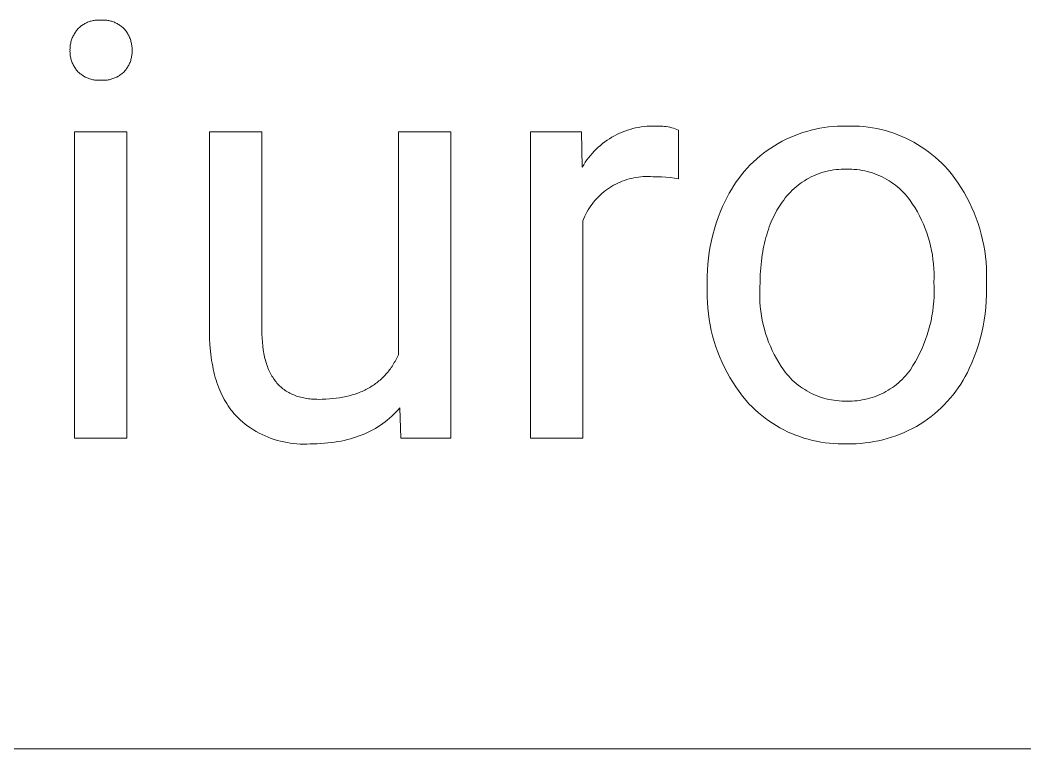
# Model space of a CAD drawing. Header units: millimetres. Extents: x -987 to 2591, y -102 to 2398.
# Drawn here: x 1449.2 to 1531.7, y 98.2 to 158.1 of the extents above; entities that cross this region are included whole.
import ezdxf

# ---------------------------------------------------------------- set-up
doc = ezdxf.new("R2010")
doc.units = ezdxf.units.MM
doc.header["$MEASUREMENT"] = 0
doc.layers.add('Domyślny', color=7, linetype='Continuous', true_color=0x000000)

msp = doc.modelspace()

# ---------------------------------------------------------------- linework, layer by layer
at = {"layer": 'Domyślny', "color": 18, "lineweight": 15, "true_color": 0x000000}
for p, q in [((1454.191, 157.567), (1454.255, 157.616)), ((1454.255, 157.616), (1454.32, 157.662)), ((1454.32, 157.662), (1454.387, 157.706)), ((1454.387, 157.706), (1454.455, 157.748)), ((1454.455, 157.748), (1454.525, 157.788)), ((1454.525, 157.788), (1454.596, 157.825)), ((1454.596, 157.825), (1454.668, 157.86)), ((1454.668, 157.86), (1454.741, 157.892)), ((1454.741, 157.892), (1454.815, 157.922)), ((1454.815, 157.922), (1454.891, 157.949)), ((1454.891, 157.949), (1454.967, 157.973)), ((1454.967, 157.973), (1455.044, 157.995)), ((1455.044, 157.995), (1455.122, 158.015)), ((1455.122, 158.015), (1455.2, 158.031)), ((1455.2, 158.031), (1455.279, 158.045)), ((1455.279, 158.045), (1455.358, 158.056)), ((1455.358, 158.056), (1455.438, 158.065)), ((1455.438, 158.065), (1455.518, 158.07)), ((1455.518, 158.07), (1455.598, 158.073)), ((1455.598, 158.073), (1455.678, 158.074)), ((1455.678, 158.074), (1455.758, 158.071)), ((1455.758, 158.071), (1455.838, 158.066)), ((1455.838, 158.066), (1455.918, 158.071)), ((1455.918, 158.071), (1455.999, 158.073)), ((1455.999, 158.073), (1456.08, 158.073)), ((1456.08, 158.073), (1456.161, 158.069)), ((1456.161, 158.069), (1456.241, 158.064)), ((1456.241, 158.064), (1456.322, 158.055)), ((1456.322, 158.055), (1456.402, 158.044)), ((1456.402, 158.044), (1456.481, 158.03)), ((1456.481, 158.03), (1456.56, 158.013)), ((1456.56, 158.013), (1456.639, 157.994)), ((1456.639, 157.994), (1456.717, 157.972)), ((1456.717, 157.972), (1456.794, 157.947)), ((1456.794, 157.947), (1456.87, 157.92)), ((1456.87, 157.92), (1456.945, 157.89)), ((1456.945, 157.89), (1457.019, 157.858)), ((1457.019, 157.858), (1457.092, 157.824)), ((1457.092, 157.824), (1457.164, 157.787)), ((1457.164, 157.787), (1457.235, 157.747)), ((1457.235, 157.747), (1457.304, 157.705)), ((1457.304, 157.705), (1457.372, 157.661)), ((1457.372, 157.661), (1457.438, 157.615)), ((1457.438, 157.615), (1457.503, 157.566)), ((1453.562, 156.769), (1453.603, 156.847)), ((1453.603, 156.847), (1453.645, 156.924)), ((1453.645, 156.924), (1453.691, 156.999)), ((1453.691, 156.999), (1453.739, 157.073)), ((1453.739, 157.073), (1453.789, 157.145)), ((1453.789, 157.145), (1453.842, 157.216)), ((1453.842, 157.216), (1453.898, 157.284)), ((1453.898, 157.284), (1453.955, 157.351)), ((1453.955, 157.351), (1454.011, 157.408)), ((1454.011, 157.408), (1454.07, 157.463)), ((1454.07, 157.463), (1454.13, 157.516)), ((1454.13, 157.516), (1454.191, 157.567)), ((1457.503, 157.566), (1457.566, 157.515)), ((1457.566, 157.515), (1457.627, 157.463)), ((1457.627, 157.463), (1457.686, 157.408)), ((1457.686, 157.408), (1457.744, 157.351)), ((1457.744, 157.351), (1457.799, 157.288)), ((1457.799, 157.288), (1457.853, 157.223)), ((1457.853, 157.223), (1457.904, 157.156)), ((1457.904, 157.156), (1457.954, 157.087)), ((1457.954, 157.087), (1458, 157.017)), ((1458, 157.017), (1458.045, 156.945)), ((1458.045, 156.945), (1458.087, 156.872)), ((1458.087, 156.872), (1458.126, 156.798)), ((1458.126, 156.798), (1458.163, 156.722)), ((1453.316, 155.928), (1453.327, 156.015)), ((1453.327, 156.015), (1453.342, 156.102)), ((1453.342, 156.102), (1453.359, 156.188)), ((1453.359, 156.188), (1453.38, 156.274)), ((1453.38, 156.274), (1453.403, 156.359)), ((1453.403, 156.359), (1453.429, 156.443)), ((1453.429, 156.443), (1453.458, 156.526)), ((1453.458, 156.526), (1453.49, 156.608)), ((1453.49, 156.608), (1453.525, 156.689)), ((1453.525, 156.689), (1453.562, 156.769)), ((1458.163, 156.722), (1458.198, 156.645)), ((1458.198, 156.645), (1458.23, 156.567)), ((1458.23, 156.567), (1458.259, 156.488)), ((1458.259, 156.488), (1458.285, 156.408)), ((1458.285, 156.408), (1458.309, 156.327)), ((1458.309, 156.327), (1458.33, 156.245)), ((1458.33, 156.245), (1458.349, 156.163)), ((1458.349, 156.163), (1458.364, 156.08)), ((1458.364, 156.08), (1458.377, 155.997)), ((1458.377, 155.997), (1458.387, 155.913)), ((1453.299, 155.664), (1453.302, 155.752)), ((1453.3, 155.576), (1453.299, 155.664)), ((1453.299, 155.489), (1453.3, 155.576)), ((1453.302, 155.403), (1453.299, 155.489)), ((1453.302, 155.752), (1453.307, 155.84)), ((1453.307, 155.316), (1453.302, 155.403)), ((1453.307, 155.84), (1453.316, 155.928)), ((1453.316, 155.23), (1453.307, 155.316)), ((1453.327, 155.144), (1453.316, 155.23)), ((1453.342, 155.059), (1453.327, 155.144)), ((1458.377, 155.162), (1458.364, 155.08)), ((1458.387, 155.245), (1458.377, 155.162)), ((1458.387, 155.913), (1458.394, 155.829)), ((1458.394, 155.327), (1458.387, 155.245)), ((1458.394, 155.829), (1458.399, 155.745)), ((1458.399, 155.41), (1458.394, 155.327)), ((1458.399, 155.745), (1458.4, 155.66)), ((1458.4, 155.66), (1458.399, 155.576)), ((1458.399, 155.576), (1458.4, 155.493)), ((1458.4, 155.493), (1458.399, 155.41)), ((1453.359, 154.974), (1453.342, 155.059)), ((1453.38, 154.89), (1453.359, 154.974)), ((1453.403, 154.807), (1453.38, 154.89)), ((1453.429, 154.724), (1453.403, 154.807)), ((1453.459, 154.643), (1453.429, 154.724)), ((1453.491, 154.562), (1453.459, 154.643)), ((1453.525, 154.483), (1453.491, 154.562)), ((1453.563, 154.405), (1453.525, 154.483)), ((1453.603, 154.328), (1453.563, 154.405)), ((1453.646, 154.253), (1453.603, 154.328)), ((1458.126, 154.376), (1458.086, 154.303)), ((1458.163, 154.45), (1458.126, 154.376)), ((1458.197, 154.526), (1458.163, 154.45)), ((1458.229, 154.602), (1458.197, 154.526)), ((1458.258, 154.68), (1458.229, 154.602)), ((1458.285, 154.759), (1458.258, 154.68)), ((1458.309, 154.838), (1458.285, 154.759)), ((1458.33, 154.918), (1458.309, 154.838)), ((1458.348, 154.999), (1458.33, 154.918)), ((1458.364, 155.08), (1458.348, 154.999)), ((1453.691, 154.179), (1453.646, 154.253)), ((1453.739, 154.107), (1453.691, 154.179)), ((1453.79, 154.036), (1453.739, 154.107)), ((1453.842, 153.968), (1453.79, 154.036)), ((1453.898, 153.901), (1453.842, 153.968)), ((1453.955, 153.836), (1453.898, 153.901)), ((1454.015, 153.779), (1453.955, 153.836)), ((1454.076, 153.723), (1454.015, 153.779)), ((1454.139, 153.67), (1454.076, 153.723)), ((1454.205, 153.618), (1454.139, 153.67)), ((1454.271, 153.569), (1454.205, 153.618)), ((1454.34, 153.523), (1454.271, 153.569)), ((1454.41, 153.478), (1454.34, 153.523)), ((1457.352, 153.524), (1457.281, 153.479)), ((1457.421, 153.57), (1457.352, 153.524)), ((1457.489, 153.619), (1457.421, 153.57)), ((1457.556, 153.67), (1457.489, 153.619)), ((1457.62, 153.723), (1457.556, 153.67)), ((1457.683, 153.779), (1457.62, 153.723)), ((1457.744, 153.836), (1457.683, 153.779)), ((1457.799, 153.898), (1457.744, 153.836)), ((1457.853, 153.961), (1457.799, 153.898)), ((1457.904, 154.026), (1457.853, 153.961)), ((1457.953, 154.093), (1457.904, 154.026)), ((1458, 154.162), (1457.953, 154.093)), ((1458.044, 154.232), (1458, 154.162)), ((1458.086, 154.303), (1458.044, 154.232)), ((1454.482, 153.436), (1454.41, 153.478)), ((1454.554, 153.397), (1454.482, 153.436)), ((1454.629, 153.36), (1454.554, 153.397)), ((1454.704, 153.326), (1454.629, 153.36)), ((1454.781, 153.294), (1454.704, 153.326)), ((1454.859, 153.265), (1454.781, 153.294)), ((1454.937, 153.239), (1454.859, 153.265)), ((1455.017, 153.215), (1454.937, 153.239)), ((1455.097, 153.195), (1455.017, 153.215)), ((1455.178, 153.176), (1455.097, 153.195)), ((1455.259, 153.161), (1455.178, 153.176)), ((1455.341, 153.149), (1455.259, 153.161)), ((1455.424, 153.139), (1455.341, 153.149)), ((1455.506, 153.132), (1455.424, 153.139)), ((1455.589, 153.128), (1455.506, 153.132)), ((1455.672, 153.127), (1455.589, 153.128)), ((1455.755, 153.129), (1455.672, 153.127)), ((1455.838, 153.134), (1455.755, 153.129)), ((1455.921, 153.129), (1455.838, 153.134)), ((1456.005, 153.128), (1455.921, 153.129)), ((1456.089, 153.129), (1456.005, 153.128)), ((1456.172, 153.133), (1456.089, 153.129)), ((1456.256, 153.14), (1456.172, 153.133)), ((1456.339, 153.15), (1456.256, 153.14)), ((1456.422, 153.163), (1456.339, 153.15)), ((1456.504, 153.178), (1456.422, 153.163)), ((1456.586, 153.196), (1456.504, 153.178)), ((1456.667, 153.217), (1456.586, 153.196)), ((1456.747, 153.241), (1456.667, 153.217)), ((1456.826, 153.267), (1456.747, 153.241)), ((1456.905, 153.296), (1456.826, 153.267)), ((1456.983, 153.327), (1456.905, 153.296)), ((1457.059, 153.362), (1456.983, 153.327)), ((1457.134, 153.398), (1457.059, 153.362)), ((1457.208, 153.438), (1457.134, 153.398)), ((1457.281, 153.479), (1457.208, 153.438)), ((1500.91, 149.36), (1501.143, 149.366)), ((1501.143, 149.366), (1501.377, 149.363)), ((1501.377, 149.363), (1501.526, 149.368)), ((1501.526, 149.368), (1501.676, 149.369)), ((1501.676, 149.369), (1501.826, 149.364)), ((1501.826, 149.364), (1501.976, 149.354)), ((1516.332, 149.353), (1516.697, 149.365)), ((1516.697, 149.365), (1517.062, 149.364)), ((1517.062, 149.364), (1517.422, 149.371)), ((1517.422, 149.371), (1517.782, 149.366)), ((1517.782, 149.366), (1518.141, 149.349)), ((1453.657, 123.719), (1453.657, 148.892)), ((1453.657, 148.892), (1457.958, 148.892)), ((1457.958, 148.892), (1457.958, 123.719)), ((1464.756, 132.516), (1464.756, 148.897)), ((1464.756, 148.897), (1469.057, 148.897)), ((1469.057, 148.897), (1469.057, 132.635)), ((1480.268, 130.586), (1480.268, 148.897)), ((1480.268, 148.897), (1484.581, 148.897)), ((1484.581, 148.897), (1484.581, 123.723)), ((1491.119, 123.725), (1491.119, 148.898)), ((1491.119, 148.898), (1495.301, 148.898)), ((1495.301, 148.898), (1495.372, 145.991)), ((1497.806, 148.451), (1498.009, 148.566)), ((1498.009, 148.566), (1498.216, 148.673)), ((1498.216, 148.673), (1498.427, 148.773)), ((1498.427, 148.773), (1498.642, 148.865)), ((1498.642, 148.865), (1498.859, 148.95)), ((1498.859, 148.95), (1499.079, 149.027)), ((1499.079, 149.027), (1499.302, 149.096)), ((1499.302, 149.096), (1499.527, 149.158)), ((1499.527, 149.158), (1499.754, 149.212)), ((1499.754, 149.212), (1499.983, 149.258)), ((1499.983, 149.258), (1500.213, 149.295)), ((1500.213, 149.295), (1500.445, 149.325)), ((1500.445, 149.325), (1500.677, 149.347)), ((1500.677, 149.347), (1500.91, 149.36)), ((1501.976, 149.354), (1502.125, 149.339)), ((1502.125, 149.339), (1502.273, 149.319)), ((1502.273, 149.319), (1502.421, 149.294)), ((1502.421, 149.294), (1502.568, 149.264)), ((1502.568, 149.264), (1502.714, 149.229)), ((1502.714, 149.229), (1502.858, 149.19)), ((1502.858, 149.19), (1503.001, 149.145)), ((1503.001, 149.145), (1503.143, 149.095)), ((1503.143, 149.095), (1503.283, 149.041)), ((1503.283, 149.041), (1503.283, 145.038)), ((1512.446, 148.433), (1512.782, 148.575)), ((1512.782, 148.575), (1513.123, 148.706)), ((1513.123, 148.706), (1513.468, 148.825)), ((1513.468, 148.825), (1513.817, 148.933)), ((1513.817, 148.933), (1514.169, 149.029)), ((1514.169, 149.029), (1514.524, 149.113)), ((1514.524, 149.113), (1514.882, 149.185)), ((1514.882, 149.185), (1515.242, 149.245)), ((1515.242, 149.245), (1515.604, 149.293)), ((1515.604, 149.293), (1515.968, 149.329)), ((1515.968, 149.329), (1516.332, 149.353)), ((1518.141, 149.349), (1518.5, 149.32)), ((1518.5, 149.32), (1518.858, 149.278)), ((1518.858, 149.278), (1519.213, 149.224)), ((1519.213, 149.224), (1519.567, 149.158)), ((1519.567, 149.158), (1519.919, 149.081)), ((1519.919, 149.081), (1520.267, 148.991)), ((1520.267, 148.991), (1520.613, 148.89)), ((1520.613, 148.89), (1520.954, 148.777)), ((1520.954, 148.777), (1521.292, 148.652)), ((1521.292, 148.652), (1521.625, 148.516)), ((1496.679, 147.624), (1496.855, 147.778)), ((1496.855, 147.778), (1497.035, 147.926)), ((1497.035, 147.926), (1497.221, 148.067)), ((1497.221, 148.067), (1497.411, 148.202)), ((1497.411, 148.202), (1497.606, 148.33)), ((1497.606, 148.33), (1497.806, 148.451)), ((1510.847, 147.56), (1511.153, 147.756)), ((1511.153, 147.756), (1511.467, 147.941)), ((1511.467, 147.941), (1511.788, 148.116)), ((1511.788, 148.116), (1512.114, 148.28)), ((1512.114, 148.28), (1512.446, 148.433)), ((1521.625, 148.516), (1521.954, 148.369)), ((1521.954, 148.369), (1522.277, 148.211)), ((1522.277, 148.211), (1522.595, 148.042)), ((1522.595, 148.042), (1522.907, 147.862)), ((1522.907, 147.862), (1523.212, 147.672)), ((1495.889, 146.767), (1496.035, 146.949)), ((1496.035, 146.949), (1496.187, 147.126)), ((1496.187, 147.126), (1496.346, 147.298)), ((1496.346, 147.298), (1496.51, 147.464)), ((1496.51, 147.464), (1496.679, 147.624)), ((1509.695, 146.674), (1509.972, 146.91)), ((1509.972, 146.91), (1510.256, 147.137)), ((1510.256, 147.137), (1510.548, 147.353)), ((1510.548, 147.353), (1510.847, 147.56)), ((1523.212, 147.672), (1523.511, 147.472)), ((1523.511, 147.472), (1523.803, 147.261)), ((1523.803, 147.261), (1524.087, 147.041)), ((1524.087, 147.041), (1524.364, 146.811)), ((1495.372, 145.991), (1495.491, 146.192)), ((1495.491, 146.192), (1495.617, 146.388)), ((1495.617, 146.388), (1495.75, 146.58)), ((1495.75, 146.58), (1495.889, 146.767)), ((1508.917, 145.911), (1509.167, 146.174)), ((1509.167, 146.174), (1509.427, 146.429)), ((1509.427, 146.429), (1509.695, 146.674)), ((1524.364, 146.811), (1524.633, 146.572)), ((1524.633, 146.572), (1524.894, 146.324)), ((1524.894, 146.324), (1525.146, 146.067)), ((1525.146, 146.067), (1525.39, 145.802)), ((1508.22, 145.073), (1508.443, 145.36)), ((1508.443, 145.36), (1508.675, 145.64)), ((1508.675, 145.64), (1508.917, 145.911)), ((1514.368, 145.284), (1514.175, 145.193)), ((1514.564, 145.368), (1514.368, 145.284)), ((1514.762, 145.446), (1514.564, 145.368)), ((1514.964, 145.516), (1514.762, 145.446)), ((1515.167, 145.58), (1514.964, 145.516)), ((1515.373, 145.636), (1515.167, 145.58)), ((1515.58, 145.685), (1515.373, 145.636)), ((1515.789, 145.727), (1515.58, 145.685)), ((1515.999, 145.762), (1515.789, 145.727)), ((1516.211, 145.789), (1515.999, 145.762)), ((1516.423, 145.81), (1516.211, 145.789)), ((1516.636, 145.822), (1516.423, 145.81)), ((1516.849, 145.828), (1516.636, 145.822)), ((1517.062, 145.826), (1516.849, 145.828)), ((1517.278, 145.828), (1517.062, 145.826)), ((1517.495, 145.823), (1517.278, 145.828)), ((1517.711, 145.811), (1517.495, 145.823)), ((1517.926, 145.791), (1517.711, 145.811)), ((1518.141, 145.764), (1517.926, 145.791)), ((1518.354, 145.729), (1518.141, 145.764)), ((1518.566, 145.687), (1518.354, 145.729)), ((1518.777, 145.637), (1518.566, 145.687)), ((1518.986, 145.581), (1518.777, 145.637)), ((1519.193, 145.517), (1518.986, 145.581)), ((1519.397, 145.446), (1519.193, 145.517)), ((1519.599, 145.368), (1519.397, 145.446)), ((1519.798, 145.283), (1519.599, 145.368)), ((1519.994, 145.191), (1519.798, 145.283)), ((1525.39, 145.802), (1525.682, 145.44)), ((1525.682, 145.44), (1525.962, 145.069)), ((1497.946, 144.502), (1497.776, 144.403)), ((1498.119, 144.595), (1497.946, 144.502)), ((1498.296, 144.681), (1498.119, 144.595)), ((1498.475, 144.762), (1498.296, 144.681)), ((1498.657, 144.836), (1498.475, 144.762)), ((1498.841, 144.904), (1498.657, 144.836)), ((1499.027, 144.966), (1498.841, 144.904)), ((1499.216, 145.021), (1499.027, 144.966)), ((1499.406, 145.07), (1499.216, 145.021)), ((1499.598, 145.112), (1499.406, 145.07)), ((1499.791, 145.147), (1499.598, 145.112)), ((1499.986, 145.176), (1499.791, 145.147)), ((1500.181, 145.197), (1499.986, 145.176)), ((1500.377, 145.213), (1500.181, 145.197)), ((1500.573, 145.221), (1500.377, 145.213)), ((1500.77, 145.222), (1500.573, 145.221)), ((1500.966, 145.217), (1500.77, 145.222)), ((1501.162, 145.205), (1500.966, 145.217)), ((1501.517, 145.204), (1501.162, 145.205)), ((1501.872, 145.192), (1501.517, 145.204)), ((1502.226, 145.17), (1501.872, 145.192)), ((1502.58, 145.136), (1502.226, 145.17)), ((1502.932, 145.093), (1502.58, 145.136)), ((1503.283, 145.038), (1502.932, 145.093)), ((1507.613, 144.167), (1507.805, 144.476)), ((1507.805, 144.476), (1508.008, 144.778)), ((1508.008, 144.778), (1508.22, 145.073)), ((1513.095, 144.513), (1512.929, 144.378)), ((1513.264, 144.642), (1513.095, 144.513)), ((1513.439, 144.764), (1513.264, 144.642)), ((1513.617, 144.881), (1513.439, 144.764)), ((1513.799, 144.991), (1513.617, 144.881)), ((1513.986, 145.096), (1513.799, 144.991)), ((1514.175, 145.193), (1513.986, 145.096)), ((1520.186, 145.092), (1519.994, 145.191)), ((1520.375, 144.987), (1520.186, 145.092)), ((1520.561, 144.876), (1520.375, 144.987)), ((1520.742, 144.758), (1520.561, 144.876)), ((1520.919, 144.634), (1520.742, 144.758)), ((1521.092, 144.504), (1520.919, 144.634)), ((1521.26, 144.367), (1521.092, 144.504)), ((1525.962, 145.069), (1526.229, 144.689)), ((1526.229, 144.689), (1526.482, 144.3)), ((1496.838, 143.693), (1496.697, 143.557)), ((1496.984, 143.825), (1496.838, 143.693)), ((1497.134, 143.951), (1496.984, 143.825)), ((1497.289, 144.072), (1497.134, 143.951)), ((1497.447, 144.188), (1497.289, 144.072)), ((1497.61, 144.298), (1497.447, 144.188)), ((1497.776, 144.403), (1497.61, 144.298)), ((1507.262, 143.531), (1507.432, 143.852)), ((1507.432, 143.852), (1507.613, 144.167)), ((1512.178, 143.624), (1512.044, 143.458)), ((1512.317, 143.785), (1512.178, 143.624)), ((1512.463, 143.941), (1512.317, 143.785)), ((1512.613, 144.092), (1512.463, 143.941)), ((1512.769, 144.238), (1512.613, 144.092)), ((1512.929, 144.378), (1512.769, 144.238)), ((1521.423, 144.226), (1521.26, 144.367)), ((1521.582, 144.078), (1521.423, 144.226)), ((1521.735, 143.925), (1521.582, 144.078)), ((1521.883, 143.768), (1521.735, 143.925)), ((1522.025, 143.605), (1521.883, 143.768)), ((1522.162, 143.437), (1522.025, 143.605)), ((1526.482, 144.3), (1526.723, 143.902)), ((1526.723, 143.902), (1526.95, 143.496)), ((1496.066, 142.805), (1495.956, 142.642)), ((1496.182, 142.964), (1496.066, 142.805)), ((1496.303, 143.119), (1496.182, 142.964)), ((1496.429, 143.269), (1496.303, 143.119)), ((1496.56, 143.415), (1496.429, 143.269)), ((1496.697, 143.557), (1496.56, 143.415)), ((1506.896, 142.758), (1507.102, 143.205)), ((1507.102, 143.205), (1507.262, 143.531)), ((1511.567, 142.796), (1511.459, 142.624)), ((1511.679, 142.964), (1511.567, 142.796)), ((1511.796, 143.128), (1511.679, 142.964)), ((1511.915, 143.288), (1511.796, 143.128)), ((1512.044, 143.458), (1511.915, 143.288)), ((1522.292, 143.264), (1522.162, 143.437)), ((1522.503, 142.954), (1522.292, 143.264)), ((1522.703, 142.636), (1522.503, 142.954)), ((1526.95, 143.496), (1527.163, 143.083)), ((1527.163, 143.083), (1527.361, 142.663)), ((1495.574, 141.956), (1495.494, 141.777)), ((1495.661, 142.133), (1495.574, 141.956)), ((1495.753, 142.306), (1495.661, 142.133)), ((1495.852, 142.476), (1495.753, 142.306)), ((1495.956, 142.642), (1495.852, 142.476)), ((1506.529, 141.847), (1506.705, 142.306)), ((1506.705, 142.306), (1506.896, 142.758)), ((1511.156, 142.08), (1511.062, 141.89)), ((1511.253, 142.265), (1511.156, 142.08)), ((1511.354, 142.447), (1511.253, 142.265)), ((1511.459, 142.624), (1511.354, 142.447)), ((1522.891, 142.312), (1522.703, 142.636)), ((1523.069, 141.982), (1522.891, 142.312)), ((1523.234, 141.645), (1523.069, 141.982)), ((1527.361, 142.663), (1527.546, 142.237)), ((1527.546, 142.237), (1527.715, 141.804)), ((1495.494, 141.777), (1495.42, 141.595)), ((1495.42, 141.595), (1495.42, 123.725)), ((1506.223, 140.913), (1506.368, 141.382)), ((1506.368, 141.382), (1506.529, 141.847)), ((1510.805, 141.294), (1510.726, 141.087)), ((1510.887, 141.497), (1510.805, 141.294)), ((1510.973, 141.695), (1510.887, 141.497)), ((1511.062, 141.89), (1510.973, 141.695)), ((1523.388, 141.303), (1523.234, 141.645)), ((1523.53, 140.956), (1523.388, 141.303)), ((1527.715, 141.804), (1527.87, 141.366)), ((1527.87, 141.366), (1528.01, 140.923)), ((1505.98, 139.96), (1506.094, 140.439)), ((1506.094, 140.439), (1506.223, 140.913)), ((1510.515, 140.439), (1510.451, 140.214)), ((1510.581, 140.659), (1510.515, 140.439)), ((1510.652, 140.875), (1510.581, 140.659)), ((1510.726, 141.087), (1510.652, 140.875)), ((1523.659, 140.604), (1523.53, 140.956)), ((1523.776, 140.247), (1523.659, 140.604)), ((1528.01, 140.923), (1528.135, 140.475)), ((1528.135, 140.475), (1528.244, 140.024)), ((1505.801, 138.994), (1505.883, 139.479)), ((1505.883, 139.479), (1505.98, 139.96)), ((1510.285, 139.515), (1510.237, 139.273)), ((1510.337, 139.752), (1510.285, 139.515)), ((1510.392, 139.985), (1510.337, 139.752)), ((1510.451, 140.214), (1510.392, 139.985)), ((1523.881, 139.887), (1523.776, 140.247)), ((1523.973, 139.524), (1523.881, 139.887)), ((1524.053, 139.157), (1523.973, 139.524)), ((1528.244, 140.024), (1528.339, 139.568)), ((1528.339, 139.568), (1528.417, 139.11)), ((1505.736, 138.507), (1505.801, 138.994)), ((1510.153, 138.776), (1510.084, 138.262)), ((1510.193, 139.027), (1510.153, 138.776)), ((1510.237, 139.273), (1510.193, 139.027)), ((1524.119, 138.788), (1524.053, 139.157)), ((1524.173, 138.417), (1524.119, 138.788)), ((1528.417, 139.11), (1528.48, 138.65)), ((1528.48, 138.65), (1528.527, 138.188)), ((1505.654, 137.528), (1505.687, 138.018)), ((1505.687, 138.018), (1505.736, 138.507)), ((1510.084, 138.262), (1510.031, 137.731)), ((1524.214, 138.044), (1524.173, 138.417)), ((1524.241, 137.67), (1524.214, 138.044)), ((1528.527, 138.188), (1528.559, 137.724)), ((1505.637, 137.036), (1505.654, 137.528)), ((1505.637, 136.545), (1505.637, 137.036)), ((1509.992, 137.182), (1509.969, 136.616)), ((1510.031, 137.731), (1509.992, 137.182)), ((1524.256, 137.295), (1524.241, 137.67)), ((1524.258, 136.92), (1524.256, 137.295)), ((1528.559, 137.724), (1528.575, 137.26)), ((1528.575, 137.26), (1528.575, 136.795)), ((1505.623, 135.785), (1505.637, 136.247)), ((1505.637, 136.247), (1505.637, 136.545)), ((1509.969, 136.616), (1509.962, 136.033)), ((1524.246, 136.545), (1524.258, 136.92)), ((1524.264, 136.146), (1524.246, 136.545)), ((1528.575, 136.795), (1528.559, 136.33)), ((1528.559, 136.33), (1528.559, 136.033)), ((1505.624, 135.322), (1505.623, 135.785)), ((1509.962, 136.033), (1509.95, 135.658)), ((1509.95, 135.658), (1509.951, 135.283)), ((1524.236, 134.95), (1524.259, 135.348)), ((1524.259, 135.348), (1524.268, 135.747)), ((1524.268, 135.747), (1524.264, 136.146)), ((1528.557, 135.51), (1528.538, 134.988)), ((1528.559, 136.033), (1528.557, 135.51)), ((1505.642, 134.859), (1505.624, 135.322)), ((1505.675, 134.398), (1505.642, 134.859)), ((1509.951, 135.283), (1509.966, 134.908)), ((1509.966, 134.908), (1509.993, 134.534)), ((1509.993, 134.534), (1510.034, 134.161)), ((1524.15, 134.157), (1524.2, 134.553)), ((1524.2, 134.553), (1524.236, 134.95)), ((1528.538, 134.988), (1528.501, 134.467)), ((1505.723, 133.938), (1505.675, 134.398)), ((1505.787, 133.479), (1505.723, 133.938)), ((1510.034, 134.161), (1510.087, 133.789)), ((1510.087, 133.789), (1510.154, 133.42)), ((1524.01, 133.371), (1524.087, 133.763)), ((1524.087, 133.763), (1524.15, 134.157)), ((1528.445, 133.947), (1528.372, 133.43)), ((1528.501, 134.467), (1528.445, 133.947)), ((1505.867, 133.024), (1505.787, 133.479)), ((1505.962, 132.571), (1505.867, 133.024)), ((1510.154, 133.42), (1510.233, 133.054)), ((1510.233, 133.054), (1510.325, 132.69)), ((1523.816, 132.597), (1523.92, 132.982)), ((1523.92, 132.982), (1524.01, 133.371)), ((1528.28, 132.915), (1528.171, 132.404)), ((1528.372, 133.43), (1528.28, 132.915)), ((1464.767, 131.953), (1464.756, 132.516)), ((1469.057, 132.635), (1469.062, 132.283)), ((1469.062, 132.283), (1469.075, 131.942)), ((1506.072, 132.121), (1505.962, 132.571)), ((1506.198, 131.676), (1506.072, 132.121)), ((1510.325, 132.69), (1510.43, 132.33)), ((1510.43, 132.33), (1510.547, 131.974)), ((1523.57, 131.838), (1523.7, 132.215)), ((1523.7, 132.215), (1523.816, 132.597)), ((1528.171, 132.404), (1528.045, 131.897)), ((1464.794, 131.407), (1464.767, 131.953)), ((1464.837, 130.879), (1464.794, 131.407)), ((1469.075, 131.942), (1469.098, 131.613)), ((1469.098, 131.613), (1469.13, 131.295)), ((1469.13, 131.295), (1469.171, 130.987)), ((1506.338, 131.235), (1506.198, 131.676)), ((1506.494, 130.799), (1506.338, 131.235)), ((1510.547, 131.974), (1510.677, 131.622)), ((1510.677, 131.622), (1510.819, 131.274)), ((1510.819, 131.274), (1510.973, 130.932)), ((1523.273, 131.097), (1523.428, 131.465)), ((1523.428, 131.465), (1523.57, 131.838)), ((1527.9, 131.395), (1527.739, 130.898)), ((1528.045, 131.897), (1527.9, 131.395)), ((1464.865, 130.622), (1464.837, 130.879)), ((1464.897, 130.369), (1464.865, 130.622)), ((1469.171, 130.987), (1469.195, 130.838)), ((1469.195, 130.838), (1469.221, 130.691)), ((1469.221, 130.691), (1469.25, 130.548)), ((1469.25, 130.548), (1469.281, 130.407)), ((1469.281, 130.407), (1469.314, 130.268)), ((1480.163, 130.36), (1480.216, 130.472)), ((1480.216, 130.472), (1480.268, 130.586)), ((1506.664, 130.369), (1506.494, 130.799)), ((1510.973, 130.932), (1511.138, 130.596)), ((1511.138, 130.596), (1511.316, 130.265)), ((1522.926, 130.378), (1523.106, 130.735)), ((1523.106, 130.735), (1523.273, 131.097)), ((1527.56, 130.407), (1527.365, 129.922)), ((1527.739, 130.898), (1527.56, 130.407)), ((1464.933, 130.12), (1464.897, 130.369)), ((1464.973, 129.876), (1464.933, 130.12)), ((1465.017, 129.636), (1464.973, 129.876)), ((1465.065, 129.401), (1465.017, 129.636)), ((1469.314, 130.268), (1469.349, 130.133)), ((1469.349, 130.133), (1469.387, 130)), ((1469.387, 130), (1469.427, 129.87)), ((1469.427, 129.87), (1469.469, 129.743)), ((1469.469, 129.743), (1469.513, 129.619)), ((1469.513, 129.619), (1469.56, 129.498)), ((1479.679, 129.53), (1479.745, 129.627)), ((1479.745, 129.627), (1479.81, 129.727)), ((1479.81, 129.727), (1479.873, 129.828)), ((1479.873, 129.828), (1479.934, 129.931)), ((1479.934, 129.931), (1479.994, 130.036)), ((1479.994, 130.036), (1480.052, 130.142)), ((1480.052, 130.142), (1480.108, 130.25)), ((1480.108, 130.25), (1480.163, 130.36)), ((1506.848, 129.945), (1506.664, 130.369)), ((1507.047, 129.527), (1506.848, 129.945)), ((1511.316, 130.265), (1511.505, 129.941)), ((1511.505, 129.941), (1511.704, 129.623)), ((1511.704, 129.623), (1511.915, 129.313)), ((1522.316, 129.349), (1522.531, 129.685)), ((1522.531, 129.685), (1522.735, 130.028)), ((1522.735, 130.028), (1522.926, 130.378)), ((1527.365, 129.922), (1527.153, 129.444)), ((1465.118, 129.169), (1465.065, 129.401)), ((1465.174, 128.943), (1465.118, 129.169)), ((1465.235, 128.72), (1465.174, 128.943)), ((1469.56, 129.498), (1469.609, 129.379)), ((1469.609, 129.379), (1469.66, 129.263)), ((1469.66, 129.263), (1469.714, 129.15)), ((1469.714, 129.15), (1469.769, 129.04)), ((1469.769, 129.04), (1469.827, 128.932)), ((1469.827, 128.932), (1469.888, 128.828)), ((1469.888, 128.828), (1469.95, 128.726)), ((1478.93, 128.652), (1479.012, 128.732)), ((1479.012, 128.732), (1479.092, 128.814)), ((1479.092, 128.814), (1479.171, 128.897)), ((1479.171, 128.897), (1479.249, 128.982)), ((1479.249, 128.982), (1479.325, 129.069)), ((1479.325, 129.069), (1479.399, 129.157)), ((1479.399, 129.157), (1479.471, 129.248)), ((1479.471, 129.248), (1479.542, 129.34)), ((1479.542, 129.34), (1479.612, 129.434)), ((1479.612, 129.434), (1479.679, 129.53)), ((1507.26, 129.116), (1507.047, 129.527)), ((1507.487, 128.713), (1507.26, 129.116)), ((1511.915, 129.313), (1512.045, 129.142)), ((1512.045, 129.142), (1512.181, 128.976)), ((1512.181, 128.976), (1512.322, 128.814)), ((1512.322, 128.814), (1512.469, 128.657)), ((1521.786, 128.705), (1521.927, 128.86)), ((1521.927, 128.86), (1522.062, 129.018)), ((1522.062, 129.018), (1522.192, 129.182)), ((1522.192, 129.182), (1522.316, 129.349)), ((1526.825, 128.797), (1526.644, 128.482)), ((1526.994, 129.118), (1526.825, 128.797)), ((1527.153, 129.444), (1526.994, 129.118)), ((1465.3, 128.502), (1465.235, 128.72)), ((1465.368, 128.289), (1465.3, 128.502)), ((1465.441, 128.079), (1465.368, 128.289)), ((1465.518, 127.874), (1465.441, 128.079)), ((1469.95, 128.726), (1470.015, 128.627)), ((1470.015, 128.627), (1470.082, 128.53)), ((1470.082, 128.53), (1470.151, 128.437)), ((1470.151, 128.437), (1470.223, 128.346)), ((1470.223, 128.346), (1470.297, 128.258)), ((1470.297, 128.258), (1470.373, 128.173)), ((1470.373, 128.173), (1470.451, 128.09)), ((1470.451, 128.09), (1470.532, 128.011)), ((1470.532, 128.011), (1470.615, 127.934)), ((1470.615, 127.934), (1470.7, 127.86)), ((1477.918, 127.893), (1478.018, 127.953)), ((1478.018, 127.953), (1478.117, 128.015)), ((1478.117, 128.015), (1478.213, 128.079)), ((1478.213, 128.079), (1478.309, 128.144)), ((1478.309, 128.144), (1478.402, 128.212)), ((1478.402, 128.212), (1478.494, 128.281)), ((1478.494, 128.281), (1478.584, 128.351)), ((1478.584, 128.351), (1478.673, 128.424)), ((1478.673, 128.424), (1478.76, 128.498)), ((1478.76, 128.498), (1478.846, 128.574)), ((1478.846, 128.574), (1478.93, 128.652)), ((1507.727, 128.317), (1507.487, 128.713)), ((1507.981, 127.93), (1507.727, 128.317)), ((1508.247, 127.552), (1507.981, 127.93)), ((1512.469, 128.657), (1512.621, 128.505)), ((1512.621, 128.505), (1512.778, 128.359)), ((1512.778, 128.359), (1512.941, 128.218)), ((1512.941, 128.218), (1513.108, 128.083)), ((1513.108, 128.083), (1513.279, 127.954)), ((1513.279, 127.954), (1513.455, 127.831)), ((1520.842, 127.889), (1521.01, 128.011)), ((1521.01, 128.011), (1521.175, 128.139)), ((1521.175, 128.139), (1521.335, 128.273)), ((1521.335, 128.273), (1521.49, 128.412)), ((1521.49, 128.412), (1521.641, 128.556)), ((1521.641, 128.556), (1521.786, 128.705)), ((1526.454, 128.173), (1526.252, 127.871)), ((1526.644, 128.482), (1526.454, 128.173)), ((1465.599, 127.674), (1465.518, 127.874)), ((1465.684, 127.478), (1465.599, 127.674)), ((1465.774, 127.286), (1465.684, 127.478)), ((1465.867, 127.098), (1465.774, 127.286)), ((1465.964, 126.915), (1465.867, 127.098)), ((1470.7, 127.86), (1470.788, 127.789)), ((1470.788, 127.789), (1470.877, 127.72)), ((1470.877, 127.72), (1470.969, 127.655)), ((1470.969, 127.655), (1471.063, 127.592)), ((1471.063, 127.592), (1471.16, 127.532)), ((1471.16, 127.532), (1471.258, 127.475)), ((1471.258, 127.475), (1471.359, 127.42)), ((1471.359, 127.42), (1471.462, 127.369)), ((1471.462, 127.369), (1471.568, 127.32)), ((1471.568, 127.32), (1471.676, 127.274)), ((1471.676, 127.274), (1471.785, 127.23)), ((1471.785, 127.23), (1471.898, 127.19)), ((1471.898, 127.19), (1472.012, 127.152)), ((1472.012, 127.152), (1472.129, 127.117)), ((1472.129, 127.117), (1472.248, 127.085)), ((1472.248, 127.085), (1472.369, 127.056)), ((1475.442, 127.046), (1475.708, 127.092)), ((1475.708, 127.092), (1475.969, 127.146)), ((1475.969, 127.146), (1476.223, 127.207)), ((1476.223, 127.207), (1476.47, 127.275)), ((1476.47, 127.275), (1476.711, 127.351)), ((1476.711, 127.351), (1476.828, 127.391)), ((1476.828, 127.391), (1476.945, 127.433)), ((1476.945, 127.433), (1477.059, 127.477)), ((1477.059, 127.477), (1477.172, 127.523)), ((1477.172, 127.523), (1477.284, 127.571)), ((1477.284, 127.571), (1477.394, 127.62)), ((1477.394, 127.62), (1477.502, 127.671)), ((1477.502, 127.671), (1477.608, 127.724)), ((1477.608, 127.724), (1477.713, 127.779)), ((1477.713, 127.779), (1477.817, 127.835)), ((1477.817, 127.835), (1477.918, 127.893)), ((1508.526, 127.183), (1508.247, 127.552)), ((1508.818, 126.823), (1508.526, 127.183)), ((1513.455, 127.831), (1513.635, 127.714)), ((1513.635, 127.714), (1513.819, 127.604)), ((1513.819, 127.604), (1514.007, 127.5)), ((1514.007, 127.5), (1514.199, 127.402)), ((1514.199, 127.402), (1514.393, 127.311)), ((1514.393, 127.311), (1514.591, 127.227)), ((1514.591, 127.227), (1514.791, 127.15)), ((1514.791, 127.15), (1514.994, 127.079)), ((1519.166, 127.06), (1519.363, 127.126)), ((1519.363, 127.126), (1519.559, 127.199)), ((1519.559, 127.199), (1519.751, 127.279)), ((1519.751, 127.279), (1519.941, 127.365)), ((1519.941, 127.365), (1520.128, 127.457)), ((1520.128, 127.457), (1520.312, 127.556)), ((1520.312, 127.556), (1520.492, 127.661)), ((1520.492, 127.661), (1520.669, 127.772)), ((1520.669, 127.772), (1520.842, 127.889)), ((1525.82, 127.288), (1525.589, 127.008)), ((1526.041, 127.576), (1525.82, 127.288)), ((1526.252, 127.871), (1526.041, 127.576)), ((1466.065, 126.736), (1465.964, 126.915)), ((1466.171, 126.562), (1466.065, 126.736)), ((1466.28, 126.391), (1466.171, 126.562)), ((1466.394, 126.226), (1466.28, 126.391)), ((1472.369, 127.056), (1472.492, 127.029)), ((1472.492, 127.029), (1472.618, 127.006)), ((1472.618, 127.006), (1472.746, 126.985)), ((1472.746, 126.985), (1472.876, 126.967)), ((1472.876, 126.967), (1473.008, 126.951)), ((1473.008, 126.951), (1473.143, 126.939)), ((1473.143, 126.939), (1473.279, 126.929)), ((1473.279, 126.929), (1473.419, 126.922)), ((1473.419, 126.922), (1473.56, 126.918)), ((1473.56, 126.918), (1473.703, 126.916)), ((1473.703, 126.916), (1474.009, 126.92)), ((1474.009, 126.92), (1474.309, 126.931)), ((1474.309, 126.931), (1474.602, 126.949)), ((1474.602, 126.949), (1474.888, 126.974)), ((1474.888, 126.974), (1475.168, 127.006)), ((1475.168, 127.006), (1475.442, 127.046)), ((1509.06, 126.558), (1508.818, 126.823)), ((1509.31, 126.302), (1509.06, 126.558)), ((1509.57, 126.054), (1509.31, 126.302)), ((1514.994, 127.079), (1515.2, 127.016)), ((1515.2, 127.016), (1515.407, 126.96)), ((1515.407, 126.96), (1515.616, 126.911)), ((1515.616, 126.911), (1515.827, 126.87)), ((1515.827, 126.87), (1516.039, 126.836)), ((1516.039, 126.836), (1516.252, 126.809)), ((1516.252, 126.809), (1516.466, 126.789)), ((1516.466, 126.789), (1516.68, 126.777)), ((1516.68, 126.777), (1516.895, 126.773)), ((1516.895, 126.773), (1517.11, 126.776)), ((1517.11, 126.776), (1517.318, 126.773)), ((1517.318, 126.773), (1517.527, 126.777)), ((1517.527, 126.777), (1517.735, 126.788)), ((1517.735, 126.788), (1517.943, 126.806)), ((1517.943, 126.806), (1518.15, 126.831)), ((1518.15, 126.831), (1518.356, 126.863)), ((1518.356, 126.863), (1518.561, 126.902)), ((1518.561, 126.902), (1518.764, 126.948)), ((1518.764, 126.948), (1518.966, 127.001)), ((1518.966, 127.001), (1519.166, 127.06)), ((1525.1, 126.472), (1524.842, 126.217)), ((1525.349, 126.736), (1525.1, 126.472)), ((1525.589, 127.008), (1525.349, 126.736)), ((1466.512, 126.064), (1466.394, 126.226)), ((1466.633, 125.907), (1466.512, 126.064)), ((1466.759, 125.754), (1466.633, 125.907)), ((1466.889, 125.606), (1466.759, 125.754)), ((1467.081, 125.415), (1466.889, 125.606)), ((1479.721, 125.522), (1479.543, 125.363)), ((1479.894, 125.686), (1479.721, 125.522)), ((1480.063, 125.856), (1479.894, 125.686)), ((1480.227, 126.032), (1480.063, 125.856)), ((1480.387, 126.213), (1480.227, 126.032)), ((1480.482, 123.723), (1480.387, 126.213)), ((1509.837, 125.815), (1509.57, 126.054)), ((1510.113, 125.586), (1509.837, 125.815)), ((1510.396, 125.366), (1510.113, 125.586)), ((1524.018, 125.506), (1523.728, 125.288)), ((1524.3, 125.733), (1524.018, 125.506)), ((1524.575, 125.971), (1524.3, 125.733)), ((1524.842, 126.217), (1524.575, 125.971)), ((1467.279, 125.231), (1467.081, 125.415)), ((1467.484, 125.054), (1467.279, 125.231)), ((1467.695, 124.884), (1467.484, 125.054)), ((1467.911, 124.721), (1467.695, 124.884)), ((1468.133, 124.566), (1467.911, 124.721)), ((1478.585, 124.657), (1478.38, 124.533)), ((1478.786, 124.787), (1478.585, 124.657)), ((1478.982, 124.922), (1478.786, 124.787)), ((1479.173, 125.064), (1478.982, 124.922)), ((1479.36, 125.211), (1479.173, 125.064)), ((1479.543, 125.363), (1479.36, 125.211)), ((1510.686, 125.155), (1510.396, 125.366)), ((1510.984, 124.955), (1510.686, 125.155)), ((1511.288, 124.765), (1510.984, 124.955)), ((1511.598, 124.585), (1511.288, 124.765)), ((1522.805, 124.695), (1522.478, 124.519)), ((1523.126, 124.881), (1522.805, 124.695)), ((1523.43, 125.079), (1523.126, 124.881)), ((1523.728, 125.288), (1523.43, 125.079)), ((1468.361, 124.419), (1468.133, 124.566)), ((1468.593, 124.28), (1468.361, 124.419)), ((1468.83, 124.149), (1468.593, 124.28)), ((1469.071, 124.027), (1468.83, 124.149)), ((1469.317, 123.912), (1469.071, 124.027)), ((1469.566, 123.807), (1469.317, 123.912)), ((1469.819, 123.71), (1469.566, 123.807)), ((1476.815, 123.826), (1476.573, 123.748)), ((1477.052, 123.909), (1476.815, 123.826)), ((1477.285, 123.999), (1477.052, 123.909)), ((1477.513, 124.094), (1477.285, 123.999)), ((1477.736, 124.195), (1477.513, 124.094)), ((1477.955, 124.302), (1477.736, 124.195)), ((1478.17, 124.415), (1477.955, 124.302)), ((1478.38, 124.533), (1478.17, 124.415)), ((1511.915, 124.416), (1511.598, 124.585)), ((1512.237, 124.258), (1511.915, 124.416)), ((1512.564, 124.111), (1512.237, 124.258)), ((1512.896, 123.975), (1512.564, 124.111)), ((1513.232, 123.85), (1512.896, 123.975)), ((1513.572, 123.737), (1513.232, 123.85)), ((1520.766, 123.805), (1520.411, 123.696)), ((1521.118, 123.925), (1520.766, 123.805)), ((1521.465, 124.056), (1521.118, 123.925)), ((1521.808, 124.199), (1521.465, 124.056)), ((1522.146, 124.353), (1521.808, 124.199)), ((1522.478, 124.519), (1522.146, 124.353)), ((1457.958, 123.719), (1453.657, 123.719)), ((1470.075, 123.622), (1469.819, 123.71)), ((1470.334, 123.543), (1470.075, 123.622)), ((1470.595, 123.473), (1470.334, 123.543)), ((1470.859, 123.412), (1470.595, 123.473)), ((1471.125, 123.36), (1470.859, 123.412)), ((1471.392, 123.317), (1471.125, 123.36)), ((1471.661, 123.284), (1471.392, 123.317)), ((1471.93, 123.26), (1471.661, 123.284)), ((1472.201, 123.246), (1471.93, 123.26)), ((1472.471, 123.241), (1472.201, 123.246)), ((1472.742, 123.245), (1472.471, 123.241)), ((1473.012, 123.259), (1472.742, 123.245)), ((1473.314, 123.262), (1473.012, 123.259)), ((1473.611, 123.27), (1473.314, 123.262)), ((1473.903, 123.285), (1473.611, 123.27)), ((1474.191, 123.305), (1473.903, 123.285)), ((1474.474, 123.331), (1474.191, 123.305)), ((1474.752, 123.363), (1474.474, 123.331)), ((1475.026, 123.401), (1474.752, 123.363)), ((1475.295, 123.444), (1475.026, 123.401)), ((1475.56, 123.493), (1475.295, 123.444)), ((1475.82, 123.548), (1475.56, 123.493)), ((1476.076, 123.609), (1475.82, 123.548)), ((1476.327, 123.675), (1476.076, 123.609)), ((1476.573, 123.748), (1476.327, 123.675)), ((1484.581, 123.723), (1480.482, 123.723)), ((1495.42, 123.725), (1491.119, 123.725)), ((1513.916, 123.636), (1513.572, 123.737)), ((1514.264, 123.546), (1513.916, 123.636)), ((1514.614, 123.468), (1514.264, 123.546)), ((1514.966, 123.402), (1514.614, 123.468)), ((1515.321, 123.349), (1514.966, 123.402)), ((1515.677, 123.307), (1515.321, 123.349)), ((1516.034, 123.277), (1515.677, 123.307)), ((1516.393, 123.26), (1516.034, 123.277)), ((1516.751, 123.254), (1516.393, 123.26)), ((1517.11, 123.261), (1516.751, 123.254)), ((1517.481, 123.261), (1517.11, 123.261)), ((1517.852, 123.273), (1517.481, 123.261)), ((1518.223, 123.297), (1517.852, 123.273)), ((1518.592, 123.333), (1518.223, 123.297)), ((1518.961, 123.382), (1518.592, 123.333)), ((1519.327, 123.442), (1518.961, 123.382)), ((1519.691, 123.515), (1519.327, 123.442)), ((1520.053, 123.6), (1519.691, 123.515)), ((1520.411, 123.696), (1520.053, 123.6)), ((1238.645, 98.197), (2590.685, 98.197))]:
    msp.add_line(p, q, dxfattribs=at)

doc.saveas('drawing.dxf')
